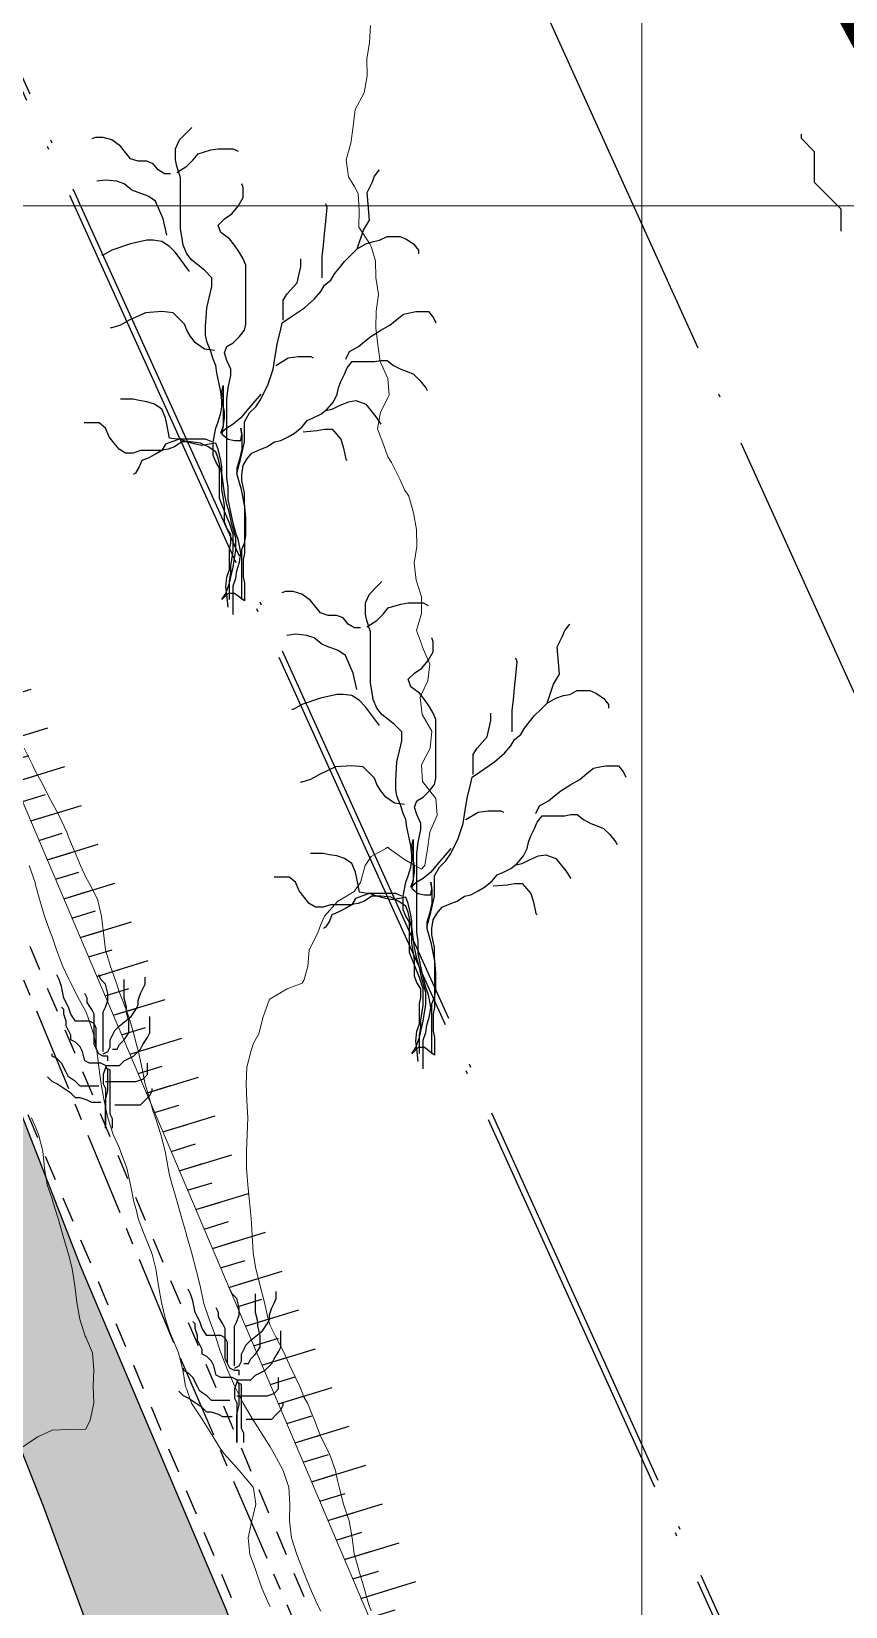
# Model space of a CAD drawing. Header units: centimetres. Extents: x 0 to 642158, y -847 to 649707.
# Drawn here: x 617048.64 to 617072.88, y 620845.7 to 620892.57 of the extents above; entities that cross this region are included whole.
import ezdxf

# ---------------------------------------------------------------- set-up
doc = ezdxf.new("R2010")
doc.units = ezdxf.units.CM
doc.header["$MEASUREMENT"] = 0
for name, pattern in [('ACAD_ISO04W100', [30, 24, -3, 0, -3]), ('CENTERX2', [4, 2.5, -0.5, 0.5, -0.5]), ('JIS_02_0.7', [1.35, 0.75, -0.6])]:
    doc.linetypes.add(name, pattern=pattern)
for name, color, linetype, lineweight in [('MEV_environnement_V', 7, 'Continuous', 20), ('MEV_grille', 254, 'Continuous', 9), ('MEV_schema paysager_V', 7, 'Continuous', 20), ('MEV_vegetal_V', 7, 'Continuous', 25), ('WAL_parcellaire agricole', 7, 'JIS_02_0.7', 25), ('WAL_topographie 0.5', 253, 'Continuous', 20)]:
    doc.layers.add(name, color=color, linetype=linetype, lineweight=lineweight)
doc.layers.add('MEV_schema paysager_Ha', color=7, linetype='Continuous', lineweight=25, transparency=0.13)
doc.layers.add('SPW_parcellaire cadastral', color=7, linetype='CENTERX2', lineweight=25, true_color=0xff0542)
picture_1 = doc.add_image_def('image2.png', size_in_pixel=(6614, 11023))

# ---------------------------------------------------------------- blocks, each defined once
blk = doc.blocks.new('legende vegetal')
at = {"linetype": 'ACAD_ISO04W100', "ltscale": 0.5}
for points in [[(617093.335, 620827.948), (617039.497, 620946.687)], [(617079.673, 620821.754), (617025.459, 620941.322)]]:
    blk.add_lwpolyline(points, dxfattribs=at)
blk.add_lwpolyline([(617072.655, 620886.438), (617072.655, 620887.094), (617072.523, 620887.225), (617072.261, 620887.488), (617072.129, 620887.619), (617071.998, 620887.751), (617071.867, 620887.882), (617071.867, 620888.801), (617071.735, 620888.933), (617071.604, 620889.064), (617071.472, 620889.195), (617071.472, 620889.327)])
at = {"layer": 'MEV_vegetal_V'}
for points in [[(617054.435, 620875.474), (617054.435, 620876.033), (617054.472, 620876.257), (617054.472, 620876.481), (617054.509, 620876.667), (617054.547, 620876.928), (617054.547, 620877.412), (617054.435, 620877.748), (617054.323, 620878.009), (617054.211, 620878.307), (617054.137, 620878.493), (617054.137, 620879.388), (617054.024, 620879.574), (617053.95, 620879.761), (617053.95, 620880.171), (617054.024, 620880.581), (617054.099, 620880.767), (617054.174, 620881.028), (617054.211, 620881.214), (617054.211, 620881.401), (617054.174, 620881.662), (617054.137, 620881.848), (617054.062, 620882.221), (617054.024, 620882.444), (617053.95, 620882.631), (617053.876, 620882.854), (617053.763, 620883.153), (617053.726, 620883.339), (617053.726, 620883.6), (617053.763, 620884.159), (617053.838, 620884.495), (617053.913, 620884.793), (617053.913, 620885.054), (617053.689, 620885.277), (617053.503, 620885.426), (617053.316, 620885.576), (617053.167, 620885.762), (617053.055, 620886.023), (617053.018, 620886.284), (617052.981, 620886.508), (617052.981, 620888.036), (617052.869, 620888.371), (617052.831, 620888.557), (617052.831, 620888.893), (617052.943, 620889.154), (617053.167, 620889.377), (617053.316, 620889.527)], [(617052.682, 620888.147), (617052.496, 620888.147), (617052.309, 620888.259), (617052.16, 620888.446), (617051.974, 620888.52), (617051.713, 620888.52), (617051.489, 620888.595), (617051.191, 620888.967), (617050.929, 620889.154), (617050.668, 620889.228), (617050.445, 620889.228), (617050.333, 620889.191)], [(617052.869, 620888.185), (617053.167, 620888.371), (617053.353, 620888.557), (617053.503, 620888.744), (617053.876, 620888.856), (617054.099, 620888.893), (617054.547, 620888.893), (617054.696, 620888.818)], [(617052.57, 620886.321), (617052.458, 620886.806), (617052.235, 620887.327), (617052.011, 620887.476), (617051.713, 620887.588), (617051.526, 620887.663), (617051.303, 620887.849), (617051.079, 620887.924), (617050.743, 620887.961), (617050.482, 620887.924)], [(617058.238, 620885.911), (617058.424, 620886.47), (617058.611, 620886.768), (617058.537, 620887.588), (617058.686, 620887.886), (617058.76, 620888.073), (617058.909, 620888.259)], [(617054.547, 620875.027), (617054.547, 620875.884), (617054.621, 620876.108), (617054.658, 620876.331), (617054.733, 620876.592), (617054.77, 620876.853), (617054.733, 620877.077), (617054.696, 620877.263), (617054.621, 620877.449), (617054.547, 620877.748), (617054.509, 620877.934), (617054.435, 620878.269), (617054.397, 620878.456), (617054.397, 620878.829), (617054.36, 620879.09), (617054.36, 620881.438), (617054.397, 620881.773), (617054.435, 620881.96), (617054.472, 620882.146), (617054.472, 620882.333), (617054.36, 620882.594), (617054.286, 620882.817), (617054.36, 620883.004), (617054.547, 620883.115), (617054.733, 620883.302), (617054.882, 620883.488), (617054.919, 620883.675), (617054.919, 620885.426), (617054.845, 620885.613), (617054.733, 620885.799), (617054.584, 620886.023), (617054.435, 620886.209), (617054.174, 620886.396), (617054.099, 620886.619), (617054.286, 620886.806), (617054.509, 620886.955), (617054.696, 620887.178), (617054.845, 620887.439), (617054.845, 620887.737), (617054.808, 620887.849)], [(617057.194, 620885.054), (617057.194, 620885.687), (617057.232, 620886.023), (617057.269, 620886.358), (617057.306, 620886.731), (617057.343, 620887.141), (617057.306, 620887.253)], [(617053.242, 620885.24), (617052.831, 620885.799), (617052.645, 620885.986), (617052.421, 620886.135), (617052.16, 620886.172), (617051.974, 620886.172), (617051.489, 620886.06), (617050.929, 620885.874), (617050.668, 620885.725), (617050.631, 620885.725)], [(617054.658, 620879.239), (617054.77, 620879.686), (617054.882, 620880.171), (617054.882, 620880.767), (617055.032, 620881.028), (617055.218, 620881.214), (617055.367, 620881.438), (617055.591, 620881.885), (617055.74, 620882.333), (617055.777, 620882.594), (617055.852, 620883.078), (617055.964, 620883.525), (617056.001, 620883.712), (617056.224, 620883.861), (617056.672, 620884.159), (617056.971, 620884.42), (617057.157, 620884.644), (617057.269, 620884.83), (617057.455, 620884.979), (617057.567, 620885.166), (617057.716, 620885.352), (617057.865, 620885.538), (617058.052, 620885.725), (617058.238, 620885.911), (617058.499, 620886.06), (617058.723, 620886.135), (617058.909, 620886.172), (617059.133, 620886.284), (617059.506, 620886.284), (617059.693, 620886.209), (617059.916, 620886.06), (617060.065, 620885.874), (617060.065, 620885.762)], [(617056.038, 620883.786), (617056.038, 620884.383), (617056.15, 620884.569), (617056.448, 620884.905), (617056.56, 620885.389), (617056.56, 620885.613)], [(617053.987, 620882.892), (617053.689, 620882.929), (617053.428, 620883.115), (617053.279, 620883.302), (617053.167, 620883.488), (617053.092, 620883.675), (617052.757, 620884.01), (617052.421, 620884.047), (617051.937, 620884.01), (617051.452, 620883.786), (617051.191, 620883.637), (617050.929, 620883.563), (617050.892, 620883.563)], [(617057.903, 620882.631), (617058.014, 620882.854), (617058.276, 620883.004), (617058.462, 620883.153), (617058.648, 620883.302), (617058.947, 620883.488), (617059.208, 620883.637), (617059.432, 620883.824), (617059.618, 620883.973), (617059.804, 620884.01), (617059.991, 620884.047), (617060.364, 620884.047), (617060.513, 620883.861), (617060.587, 620883.712)], [(617055.814, 620882.444), (617056.187, 620882.668), (617056.486, 620882.705), (617056.858, 620882.705), (617056.933, 620882.668)], [(617054.808, 620875.474), (617054.808, 620876.965), (617054.882, 620877.152), (617054.919, 620877.375), (617054.919, 620877.897), (617054.882, 620878.344), (617054.882, 620878.642), (617054.808, 620879.015), (617054.808, 620879.201), (617054.845, 620879.462), (617054.957, 620879.649), (617055.106, 620879.835), (617055.367, 620879.947), (617055.553, 620880.021), (617055.777, 620880.171), (617055.964, 620880.208), (617056.187, 620880.32), (617056.374, 620880.431), (617056.598, 620880.618), (617056.747, 620880.804), (617056.933, 620880.879), (617057.157, 620880.991), (617057.343, 620881.14), (617057.53, 620881.363), (617057.642, 620881.587), (617057.679, 620881.773), (617057.753, 620881.96), (617057.865, 620882.183), (617057.94, 620882.37), (617058.089, 620882.556), (617058.76, 620882.556), (617058.947, 620882.594), (617059.133, 620882.594), (617059.319, 620882.444), (617059.543, 620882.333), (617059.73, 620882.258), (617059.916, 620882.183), (617060.103, 620881.997), (617060.289, 620881.773), (617060.327, 620881.699)], [(617055.367, 620881.587), (617054.957, 620881.102), (617054.77, 620880.879), (617054.547, 620880.692), (617054.36, 620880.581), (617054.174, 620880.431), (617054.248, 620880.618), (617054.286, 620880.879), (617054.286, 620881.065), (617054.248, 620881.252), (617054.248, 620881.475), (617054.211, 620881.662), (617054.248, 620881.848), (617054.248, 620880.655), (617054.211, 620880.394), (617054.397, 620880.245), (617054.584, 620880.208), (617054.77, 620880.208), (617054.808, 620880.394), (617054.77, 620880.581), (617054.808, 620880.357), (617054.808, 620879.947), (617054.733, 620879.649), (617054.658, 620879.388), (617054.658, 620879.201), (617054.77, 620878.791), (617054.882, 620878.232), (617054.882, 620876.853), (617054.845, 620876.667), (617054.845, 620876.145), (617054.882, 620875.959), (617054.882, 620875.437), (617054.584, 620875.66), (617054.397, 620875.66), (617054.211, 620875.474), (617054.323, 620875.66), (617054.435, 620875.959), (617054.472, 620876.145), (617054.547, 620876.443), (617054.584, 620876.704), (617054.621, 620876.928), (617054.621, 620877.3), (617054.509, 620877.71), (617054.435, 620878.046), (617054.36, 620878.307), (617054.286, 620878.642), (617054.211, 620879.239), (617054.211, 620879.425), (617054.174, 620879.611), (617054.099, 620879.947), (617054.024, 620880.133), (617053.838, 620880.096), (617053.614, 620880.059), (617053.428, 620880.096), (617053.167, 620880.171), (617052.943, 620880.245), (617052.719, 620880.171), (617052.533, 620880.096), (617052.421, 620879.91), (617052.235, 620879.798), (617052.011, 620879.686), (617051.824, 620879.611), (617051.75, 620879.425), (617051.638, 620879.239), (617051.563, 620879.201)], [(617053.913, 620880.171), (617053.726, 620880.245), (617052.869, 620880.245), (617052.645, 620880.282), (617052.57, 620880.692), (617052.533, 620880.879), (617052.421, 620881.14), (617052.197, 620881.289), (617051.974, 620881.363), (617051.75, 620881.401), (617051.563, 620881.438), (617051.191, 620881.438)], [(617057.306, 620881.102), (617057.492, 620881.14), (617057.716, 620881.252), (617057.977, 620881.363), (617058.201, 620881.401), (617058.499, 620881.289), (617058.798, 620880.916), (617058.947, 620880.692)], [(617054.397, 620875.25), (617054.36, 620875.623), (617054.323, 620875.847), (617054.36, 620876.145), (617054.435, 620876.369), (617054.435, 620876.965), (617054.472, 620877.152), (617054.472, 620877.412), (617054.36, 620877.599), (617054.286, 620877.785), (617054.286, 620878.269), (617054.248, 620878.53), (617054.211, 620878.754), (617054.211, 620879.201), (617054.137, 620879.5), (617054.099, 620879.686), (617054.024, 620879.872), (617053.801, 620880.021), (617053.577, 620880.133), (617053.279, 620880.171), (617053.018, 620880.171), (617052.794, 620880.021), (617052.608, 620879.947), (617052.347, 620879.91), (617051.787, 620879.91), (617051.563, 620879.835), (617051.34, 620879.835), (617051.153, 620879.947), (617051.004, 620880.133), (617050.855, 620880.32), (617050.743, 620880.581), (617050.557, 620880.73), (617050.109, 620880.73)], [(617056.635, 620880.469), (617057.045, 620880.506), (617057.269, 620880.543), (617057.492, 620880.543), (617057.753, 620880.245), (617057.828, 620879.984), (617057.903, 620879.649), (617057.94, 620879.611)], [(617058.342, 620874.63), (617058.156, 620874.63), (617057.97, 620874.742), (617057.82, 620874.929), (617057.634, 620875.003), (617057.373, 620875.003), (617057.149, 620875.078), (617056.851, 620875.451), (617056.59, 620875.637), (617056.329, 620875.712), (617056.105, 620875.712), (617055.993, 620875.674)], [(617060.095, 620861.957), (617060.095, 620862.516), (617060.132, 620862.74), (617060.132, 620862.964), (617060.17, 620863.15), (617060.207, 620863.411), (617060.207, 620863.895), (617060.095, 620864.231), (617059.983, 620864.492), (617059.871, 620864.79), (617059.797, 620864.976), (617059.797, 620865.871), (617059.685, 620866.057), (617059.61, 620866.244), (617059.61, 620866.654), (617059.685, 620867.064), (617059.76, 620867.25), (617059.834, 620867.511), (617059.871, 620867.697), (617059.871, 620867.884), (617059.834, 620868.145), (617059.797, 620868.331), (617059.722, 620868.704), (617059.685, 620868.928), (617059.61, 620869.114), (617059.536, 620869.338), (617059.424, 620869.636), (617059.386, 620869.822), (617059.386, 620870.083), (617059.424, 620870.642), (617059.499, 620870.978), (617059.573, 620871.276), (617059.573, 620871.537), (617059.349, 620871.761), (617059.163, 620871.91), (617058.976, 620872.059), (617058.827, 620872.245), (617058.715, 620872.506), (617058.678, 620872.767), (617058.641, 620872.991), (617058.641, 620874.519), (617058.529, 620874.854), (617058.491, 620875.041), (617058.491, 620875.376), (617058.604, 620875.637), (617058.827, 620875.861), (617058.976, 620876.01)], [(617058.529, 620874.668), (617058.827, 620874.854), (617059.014, 620875.041), (617059.163, 620875.227), (617059.536, 620875.339), (617059.76, 620875.376), (617060.207, 620875.376), (617060.356, 620875.301)], [(617063.899, 620872.394), (617064.085, 620872.953), (617064.271, 620873.252), (617064.197, 620874.071), (617064.346, 620874.37), (617064.421, 620874.556), (617064.57, 620874.742)], [(617058.231, 620872.804), (617058.119, 620873.289), (617057.895, 620873.81), (617057.671, 620873.96), (617057.373, 620874.071), (617057.186, 620874.146), (617056.963, 620874.332), (617056.739, 620874.407), (617056.404, 620874.444), (617056.142, 620874.407)], [(617060.207, 620861.51), (617060.207, 620862.367), (617060.281, 620862.591), (617060.319, 620862.815), (617060.394, 620863.076), (617060.431, 620863.336), (617060.394, 620863.56), (617060.356, 620863.746), (617060.281, 620863.933), (617060.207, 620864.231), (617060.17, 620864.417), (617060.095, 620864.753), (617060.058, 620864.939), (617060.058, 620865.312), (617060.02, 620865.573), (617060.02, 620867.921), (617060.058, 620868.257), (617060.095, 620868.443), (617060.132, 620868.629), (617060.132, 620868.816), (617060.02, 620869.077), (617059.946, 620869.3), (617060.02, 620869.487), (617060.207, 620869.599), (617060.394, 620869.785), (617060.542, 620869.971), (617060.58, 620870.158), (617060.58, 620871.91), (617060.505, 620872.096), (617060.394, 620872.282), (617060.244, 620872.506), (617060.095, 620872.692), (617059.834, 620872.879), (617059.76, 620873.102), (617059.946, 620873.289), (617060.17, 620873.438), (617060.356, 620873.661), (617060.505, 620873.922), (617060.505, 620874.22), (617060.468, 620874.332)], [(617062.854, 620871.537), (617062.854, 620872.171), (617062.892, 620872.506), (617062.929, 620872.842), (617062.966, 620873.214), (617063.004, 620873.624), (617062.966, 620873.736)], [(617058.902, 620871.723), (617058.491, 620872.282), (617058.305, 620872.469), (617058.081, 620872.618), (617057.82, 620872.655), (617057.634, 620872.655), (617057.149, 620872.543), (617056.59, 620872.357), (617056.329, 620872.208), (617056.291, 620872.208)], [(617060.319, 620865.722), (617060.431, 620866.169), (617060.542, 620866.654), (617060.542, 620867.25), (617060.692, 620867.511), (617060.878, 620867.697), (617061.027, 620867.921), (617061.251, 620868.368), (617061.4, 620868.816), (617061.437, 620869.077), (617061.512, 620869.561), (617061.624, 620870.009), (617061.661, 620870.195), (617061.885, 620870.344), (617062.332, 620870.642), (617062.631, 620870.903), (617062.817, 620871.127), (617062.929, 620871.313), (617063.115, 620871.462), (617063.227, 620871.649), (617063.376, 620871.835), (617063.526, 620872.021), (617063.712, 620872.208), (617063.899, 620872.394), (617064.16, 620872.543), (617064.383, 620872.618), (617064.57, 620872.655), (617064.794, 620872.767), (617065.166, 620872.767), (617065.353, 620872.692), (617065.576, 620872.543), (617065.726, 620872.357), (617065.726, 620872.245)], [(617061.699, 620870.269), (617061.699, 620870.866), (617061.81, 620871.052), (617062.109, 620871.388), (617062.22, 620871.872), (617062.22, 620872.096)], [(617059.647, 620869.375), (617059.349, 620869.412), (617059.088, 620869.599), (617058.939, 620869.785), (617058.827, 620869.971), (617058.752, 620870.158), (617058.417, 620870.493), (617058.081, 620870.53), (617057.597, 620870.493), (617057.112, 620870.269), (617056.851, 620870.12), (617056.59, 620870.046), (617056.552, 620870.046)], [(617063.563, 620869.114), (617063.675, 620869.338), (617063.936, 620869.487), (617064.122, 620869.636), (617064.309, 620869.785), (617064.607, 620869.971), (617064.868, 620870.12), (617065.092, 620870.307), (617065.278, 620870.456), (617065.465, 620870.493), (617065.651, 620870.53), (617066.024, 620870.53), (617066.173, 620870.344), (617066.247, 620870.195)], [(617061.475, 620868.928), (617061.847, 620869.151), (617062.146, 620869.188), (617062.519, 620869.188), (617062.594, 620869.151)], [(617060.468, 620861.957), (617060.468, 620863.448), (617060.542, 620863.635), (617060.58, 620863.858), (617060.58, 620864.38), (617060.542, 620864.827), (617060.542, 620865.125), (617060.468, 620865.498), (617060.468, 620865.685), (617060.505, 620865.945), (617060.617, 620866.132), (617060.766, 620866.318), (617061.027, 620866.43), (617061.214, 620866.505), (617061.437, 620866.654), (617061.624, 620866.691), (617061.847, 620866.803), (617062.034, 620866.915), (617062.258, 620867.101), (617062.407, 620867.287), (617062.594, 620867.362), (617062.817, 620867.474), (617063.004, 620867.623), (617063.19, 620867.847), (617063.302, 620868.07), (617063.339, 620868.257), (617063.414, 620868.443), (617063.526, 620868.667), (617063.6, 620868.853), (617063.749, 620869.039), (617064.421, 620869.039), (617064.607, 620869.077), (617064.794, 620869.077), (617064.98, 620868.928), (617065.204, 620868.816), (617065.39, 620868.741), (617065.576, 620868.667), (617065.763, 620868.48), (617065.949, 620868.257), (617065.987, 620868.182)], [(617061.027, 620868.07), (617060.617, 620867.586), (617060.431, 620867.362), (617060.207, 620867.176), (617060.02, 620867.064), (617059.834, 620866.915), (617059.909, 620867.101), (617059.946, 620867.362), (617059.946, 620867.548), (617059.909, 620867.735), (617059.909, 620867.958), (617059.871, 620868.145), (617059.909, 620868.331), (617059.909, 620867.138), (617059.871, 620866.877), (617060.058, 620866.728), (617060.244, 620866.691), (617060.431, 620866.691), (617060.468, 620866.877), (617060.431, 620867.064), (617060.468, 620866.84), (617060.468, 620866.43), (617060.394, 620866.132), (617060.319, 620865.871), (617060.319, 620865.685), (617060.431, 620865.274), (617060.542, 620864.715), (617060.542, 620863.336), (617060.505, 620863.15), (617060.505, 620862.628), (617060.542, 620862.442), (617060.542, 620861.92), (617060.244, 620862.144), (617060.058, 620862.144), (617059.871, 620861.957), (617059.983, 620862.144), (617060.095, 620862.442), (617060.132, 620862.628), (617060.207, 620862.926), (617060.244, 620863.187), (617060.281, 620863.411), (617060.281, 620863.783), (617060.17, 620864.193), (617060.095, 620864.529), (617060.02, 620864.79), (617059.946, 620865.125), (617059.871, 620865.722), (617059.871, 620865.908), (617059.834, 620866.095), (617059.76, 620866.43), (617059.685, 620866.616), (617059.499, 620866.579), (617059.275, 620866.542), (617059.088, 620866.579), (617058.827, 620866.654), (617058.604, 620866.728), (617058.38, 620866.654), (617058.193, 620866.579), (617058.081, 620866.393), (617057.895, 620866.281), (617057.671, 620866.169), (617057.485, 620866.095), (617057.41, 620865.908), (617057.299, 620865.722), (617057.224, 620865.685)], [(617059.573, 620866.654), (617059.386, 620866.728), (617058.529, 620866.728), (617058.305, 620866.766), (617058.231, 620867.176), (617058.193, 620867.362), (617058.081, 620867.623), (617057.857, 620867.772), (617057.634, 620867.847), (617057.41, 620867.884), (617057.224, 620867.921), (617056.851, 620867.921)], [(617062.966, 620867.586), (617063.152, 620867.623), (617063.376, 620867.735), (617063.637, 620867.847), (617063.861, 620867.884), (617064.16, 620867.772), (617064.458, 620867.399), (617064.607, 620867.176)], [(617060.058, 620861.734), (617060.02, 620862.106), (617059.983, 620862.33), (617060.02, 620862.628), (617060.095, 620862.852), (617060.095, 620863.448), (617060.132, 620863.635), (617060.132, 620863.895), (617060.02, 620864.082), (617059.946, 620864.268), (617059.946, 620864.753), (617059.909, 620865.014), (617059.871, 620865.237), (617059.871, 620865.685), (617059.797, 620865.983), (617059.76, 620866.169), (617059.685, 620866.355), (617059.461, 620866.505), (617059.237, 620866.616), (617058.939, 620866.654), (617058.678, 620866.654), (617058.454, 620866.505), (617058.268, 620866.43), (617058.007, 620866.393), (617057.447, 620866.393), (617057.224, 620866.318), (617057, 620866.318), (617056.814, 620866.43), (617056.665, 620866.616), (617056.515, 620866.803), (617056.404, 620867.064), (617056.217, 620867.213), (617055.77, 620867.213)], [(617062.295, 620866.952), (617062.705, 620866.989), (617062.929, 620867.026), (617063.152, 620867.026), (617063.414, 620866.728), (617063.489, 620866.467), (617063.563, 620866.132), (617063.6, 620866.095)], [(617050.469, 620862.098), (617050.469, 620862.72), (617050.4, 620862.858), (617050.262, 620862.927), (617049.847, 620862.927), (617049.709, 620863.134), (617049.64, 620863.342), (617049.502, 620863.618), (617049.433, 620863.963), (617049.364, 620864.17), (617049.294, 620864.309)], [(617050.677, 620862.029), (617050.677, 620863.203), (617050.746, 620863.342), (617050.815, 620863.549), (617050.815, 620863.756), (617050.746, 620864.032), (617050.608, 620864.17), (617050.539, 620864.309)], [(617050.677, 620861.96), (617050.815, 620862.029), (617050.884, 620862.167), (617050.884, 620862.374), (617050.953, 620862.513), (617051.022, 620862.651), (617051.161, 620862.789), (617051.506, 620863.065), (617051.644, 620863.272), (617051.713, 620863.411), (617051.713, 620863.549), (617051.783, 620863.756), (617051.851, 620863.894), (617051.921, 620864.032), (617051.921, 620864.24)], [(617050.953, 620862.098), (617051.091, 620862.098), (617051.161, 620862.236), (617051.299, 620862.374), (617051.437, 620862.582), (617051.437, 620862.927), (617051.368, 620863.203), (617051.368, 620863.342), (617051.299, 620863.618), (617051.299, 620864.17)], [(617050.815, 620861.752), (617050.815, 620861.891), (617050.677, 620861.891), (617050.539, 620861.96), (617050.4, 620862.236), (617050.4, 620863.134), (617050.331, 620863.272), (617050.193, 620863.48), (617050.193, 620863.618), (617050.124, 620863.756)], [(617050.953, 620859.749), (617050.953, 620860.025), (617050.884, 620860.164), (617050.884, 620861.476), (617050.746, 620861.545), (617050.677, 620861.338), (617050.677, 620861.062), (617050.746, 620860.924), (617050.746, 620859.749), (617050.746, 620860.578), (617050.815, 620860.854), (617050.815, 620861.476), (617050.746, 620861.614), (617050.608, 620861.683), (617050.262, 620861.683), (617050.124, 620861.752), (617050.055, 620862.029), (617049.986, 620862.167), (617049.847, 620862.305), (617049.709, 620862.374), (617049.709, 620862.513), (617049.571, 620862.789), (617049.571, 620862.927), (617049.502, 620863.134), (617049.502, 620863.272), (617049.433, 620863.342)], [(617050.746, 620861.614), (617051.161, 620861.614), (617051.299, 620861.752), (617051.437, 620861.822), (617051.575, 620861.891), (617051.783, 620862.098), (617051.851, 620862.236), (617051.99, 620862.444), (617052.059, 620862.582), (617052.059, 620863.065)], [(617050.539, 620860.993), (617049.986, 620860.993), (617049.847, 620861.131), (617049.64, 620861.269), (617049.571, 620861.407), (617049.433, 620861.683), (617049.294, 620861.822), (617049.156, 620861.891), (617049.156, 620861.96)], [(617050.746, 620861.131), (617051.644, 620861.131), (617051.851, 620861.2), (617051.99, 620861.338), (617051.99, 620861.683)], [(617050.608, 620860.509), (617050.331, 620860.509), (617050.193, 620860.578), (617049.986, 620860.647), (617049.847, 620860.647), (617049.709, 620860.785), (617049.502, 620860.924), (617049.294, 620861.062), (617049.156, 620861.131), (617049.018, 620861.269)], [(617051.022, 620860.44), (617051.783, 620860.44), (617051.921, 620860.578), (617052.059, 620860.716), (617052.128, 620860.854), (617052.128, 620860.924)], [(617054.38, 620852.744), (617054.38, 620853.366), (617054.311, 620853.504), (617054.173, 620853.573), (617053.758, 620853.573), (617053.62, 620853.78), (617053.551, 620853.987), (617053.412, 620854.264), (617053.344, 620854.609), (617053.274, 620854.816), (617053.205, 620854.955)], [(617054.587, 620852.675), (617054.587, 620853.849), (617054.656, 620853.987), (617054.726, 620854.195), (617054.726, 620854.402), (617054.656, 620854.678), (617054.518, 620854.816), (617054.449, 620854.955)], [(617054.587, 620852.606), (617054.726, 620852.675), (617054.795, 620852.813), (617054.795, 620853.02), (617054.864, 620853.158), (617054.933, 620853.297), (617055.071, 620853.435), (617055.417, 620853.711), (617055.555, 620853.918), (617055.624, 620854.056), (617055.624, 620854.195), (617055.693, 620854.402), (617055.762, 620854.54), (617055.831, 620854.678), (617055.831, 620854.885)], [(617054.864, 620852.744), (617055.002, 620852.744), (617055.071, 620852.882), (617055.209, 620853.02), (617055.348, 620853.228), (617055.348, 620853.573), (617055.278, 620853.849), (617055.278, 620853.987), (617055.209, 620854.264), (617055.209, 620854.816)], [(617054.726, 620852.398), (617054.726, 620852.537), (617054.587, 620852.537), (617054.449, 620852.606), (617054.311, 620852.882), (617054.311, 620853.78), (617054.242, 620853.918), (617054.104, 620854.126), (617054.104, 620854.264), (617054.034, 620854.402)], [(617054.864, 620850.395), (617054.864, 620850.671), (617054.795, 620850.809), (617054.795, 620852.122), (617054.656, 620852.191), (617054.587, 620851.984), (617054.587, 620851.708), (617054.656, 620851.569), (617054.656, 620850.395), (617054.656, 620851.224), (617054.726, 620851.5), (617054.726, 620852.122), (617054.656, 620852.26), (617054.518, 620852.329), (617054.173, 620852.329), (617054.034, 620852.398), (617053.966, 620852.675), (617053.896, 620852.813), (617053.758, 620852.951), (617053.62, 620853.02), (617053.62, 620853.158), (617053.482, 620853.435), (617053.482, 620853.573), (617053.412, 620853.78), (617053.412, 620853.918), (617053.344, 620853.987)], [(617054.656, 620852.26), (617055.071, 620852.26), (617055.209, 620852.398), (617055.348, 620852.468), (617055.486, 620852.537), (617055.693, 620852.744), (617055.762, 620852.882), (617055.9, 620853.089), (617055.97, 620853.228), (617055.97, 620853.711)], [(617054.449, 620851.638), (617053.896, 620851.638), (617053.758, 620851.777), (617053.551, 620851.915), (617053.482, 620852.053), (617053.344, 620852.329), (617053.205, 620852.468), (617053.067, 620852.537), (617053.067, 620852.606)], [(617054.656, 620851.777), (617055.555, 620851.777), (617055.762, 620851.846), (617055.9, 620851.984), (617055.9, 620852.329)], [(617054.518, 620851.155), (617054.242, 620851.155), (617054.104, 620851.224), (617053.896, 620851.293), (617053.758, 620851.293), (617053.62, 620851.431), (617053.412, 620851.569), (617053.205, 620851.708), (617053.067, 620851.777), (617052.929, 620851.915)], [(617054.933, 620851.086), (617055.693, 620851.086), (617055.831, 620851.224), (617055.97, 620851.362), (617056.039, 620851.5), (617056.039, 620851.569)]]:
    blk.add_lwpolyline(points, dxfattribs=at)
blk = doc.blocks.new('*U114')
at = {"layer": 'MEV_grille', "transparency": 33554687}
blk.add_lwpolyline([(-1338.461, 0), (1338.461, 0)], dxfattribs=at)
blk = doc.blocks.new('*U115')
at = {"layer": 'MEV_grille', "color": 0, "linetype": 'ByBlock', "lineweight": -2, "transparency": 16777216}
blk.add_blockref('*U114', (0, -1500), dxfattribs=at)
blk = doc.blocks.new('*U112')
at = {"layer": 'MEV_grille', "transparency": 33554687}
blk.add_lwpolyline([(0, 1825.476), (0, -1825.476)], dxfattribs=at)
blk = doc.blocks.new('*U113')
at = {"layer": 'MEV_grille', "color": 0, "linetype": 'ByBlock', "lineweight": -2, "transparency": 16777216}
blk.add_blockref('*U112', (1700, 0), dxfattribs=at)

msp = doc.modelspace()

# ---------------------------------------------------------------- hatches: boundary and pattern name
at = {"layer": 'MEV_schema paysager_Ha', "transparency": 33554687}
h = msp.add_hatch(dxfattribs=at)
h.set_pattern_fill('AR-CONC', color=256, angle=180)
h.set_pattern_definition([(230, (-1675.227, 123.2765), (-7.172601826, 0.62752135), [0.75, -8.25]), (175, (-1675.227, 123.2765), (1.387513336, -7.52192134), [0.6, -6.6]), (280.4514445, (-1675.8244, 123.329), (-5.78508847, -6.89439991), [0.63740192, -7.01142112]), (226.1842, (-1675.227, 121.2765), (-10.67241331, 1.65519281), [1.125, -12.375]), (276.6356355, (-1676.116, 121.414), (-9.34661946, -9.74118601), [0.95610342, -10.5171376]), (171.184164, (-1675.227, 121.277), (-9.34661945, -9.741186), [0.9, -9.90000001]), (201, (-1676.227, 121.7765), (-5.96907052, 4.026188907), [0.75, -8.25]), (146, (-1676.227, 121.7765), (-2.43315332, -7.25150045), [0.6, -6.6]), (251.4514447, (-1676.724, 122.112), (-8.40222377, -3.22531153), [0.6374019, -7.01142112]), (217.5, (-1675.2267, 123.2765), (-0.121598553, -3.328938538), [0, -6.52, 0, -6.7, 0, -6.625]), (187.5, (-1675.2267, 123.2765), (-2.630695374, -3.944117119), [0, -3.82, 0, -6.37, 0, -2.525]), (147.5, (-1672.9967, 123.2765), (-5.338224362, 0.225548717), [0, -2.5, 0, -7.8, 0, -10.35]), (137.5, (-1671.9967, 123.2765), (-5.831861693, -1.001049823), [0, -3.25, 0, -5.18, 0, -7.35])])
edge = h.paths.add_edge_path()
edge.add_line((617121.976, 620796.785), (617116.058, 620796.437))
edge.add_line((617116.058, 620796.437), (617105.963, 620797.481))
edge.add_line((617105.963, 620797.481), (617097.26, 620799.569))
edge.add_line((617097.26, 620799.569), (617084.032, 620804.675))
edge.add_line((617084.032, 620804.675), (617074.517, 620808.156))
edge.add_line((617074.517, 620808.156), (617071.268, 620810.361))
edge.add_line((617071.268, 620810.361), (617068.035, 620815.249))
edge.add_line((617068.035, 620815.249), (617064.74, 620822.031))
edge.add_line((617064.74, 620822.031), (617058.58, 620835.061))
edge.add_line((617058.58, 620835.061), (617054.406, 620845.682))
edge.add_line((617054.406, 620845.682), (617050.113, 620855.788))
edge.add_line((617050.113, 620855.788), (617045.999, 620866.351))
edge.add_line((617045.999, 620866.351), (617039.9, 620880.234))
edge.add_line((617039.9, 620880.234), (617033.652, 620896.308))
edge.add_line((617033.652, 620896.308), (617025.229, 620915.529))
edge.add_line((617025.229, 620915.529), (617016.633, 620934.812))
edge.add_line((617016.633, 620934.812), (617010.519, 620947.98))
edge.add_line((617010.519, 620947.98), (617007.218, 620955.828))
edge.add_line((617007.218, 620955.828), (617006.52, 620959.235))
edge.add_line((617006.52, 620959.235), (617008.724, 620965.501))
edge.add_line((617008.724, 620965.501), (617011.045, 620971.651))
edge.add_line((617011.045, 620971.651), (617007.564, 620972.231))
edge.add_line((617007.564, 620972.231), (617005.823, 620968.054))
edge.add_line((617005.823, 620968.054), (617003.516, 620963.511))
edge.add_arc((617021.194, 620957.62), 18.633, 161.5689, 193.1272)
edge.add_line((617003.047, 620953.388), (617005.585, 620947.723))
edge.add_line((617005.585, 620947.723), (617013.167, 620930.996))
edge.add_line((617013.167, 620930.996), (617022.942, 620907.238))
edge.add_line((617022.942, 620907.238), (617027.498, 620897.228))
edge.add_line((617027.498, 620897.228), (617030.865, 620889.78))
edge.add_line((617030.865, 620889.78), (617036.107, 620876.701))
edge.add_line((617036.107, 620876.701), (617043.655, 620861.585))
edge.add_line((617043.655, 620861.585), (617046.557, 620854.81))
edge.add_line((617046.557, 620854.81), (617048.998, 620848.669))
edge.add_line((617048.998, 620848.669), (617052.461, 620839.281))
edge.add_line((617052.461, 620839.281), (617057.299, 620827.332))
edge.add_line((617057.299, 620827.332), (617062.853, 620815.779))
edge.add_line((617062.853, 620815.779), (617071.7, 620800.2))
edge.add_line((617071.7, 620800.2), (617077.519, 620790.622))
edge.add_line((617077.519, 620790.622), (617081.641, 620781.651))
edge.add_line((617081.641, 620781.651), (617084.066, 620779.105))
edge.add_line((617084.066, 620779.105), (617105.15, 620789.126))
edge.add_line((617105.15, 620789.126), (617121.976, 620796.785))
h = msp.add_hatch(dxfattribs=at)
h.set_pattern_fill('ANSI31', color=60, scale=10, angle=332)
h.paths.add_polyline_path([(617079.036, 620809.181), (617071.156, 620816.071), (617009.868, 620960.185), (617013.042, 620971.083), (617015.397, 620970.512), (617012.97, 620960.322), (617040.078, 620892.824), (617072.754, 620817.087)])
h = msp.add_hatch(dxfattribs=at)
h.set_pattern_fill('ANSI31', color=60, scale=5, angle=332)
h.paths.add_polyline_path([(617079.036, 620809.181), (617071.156, 620816.071), (617009.868, 620960.185), (617013.042, 620971.083), (617014.219, 620970.798), (617011.392, 620960.274), (617039.322, 620892.546), (617071.921, 620816.588)])

# ---------------------------------------------------------------- linework, layer by layer
for points in [[(617105.963, 620797.481), (617097.26, 620799.569), (617084.032, 620804.675), (617074.517, 620808.156), (617071.268, 620810.361), (617068.035, 620815.249), (617064.74, 620822.031), (617058.58, 620835.061), (617054.406, 620845.682), (617050.113, 620855.788), (617045.999, 620866.351), (617039.9, 620880.234), (617033.652, 620896.308), (617025.229, 620915.529), (617016.633, 620934.812), (617010.519, 620947.98)], [(617005.585, 620947.723), (617013.167, 620930.996), (617022.942, 620907.238), (617027.498, 620897.228), (617030.865, 620889.78), (617036.107, 620876.701), (617043.655, 620861.585), (617046.557, 620854.81), (617048.998, 620848.669), (617052.461, 620839.281), (617057.299, 620827.332), (617062.853, 620815.779), (617071.7, 620800.2), (617077.519, 620790.622)]]:
    msp.add_lwpolyline(points)
at = {"linetype": 'ACAD_ISO04W100', "ltscale": 0.5}
msp.add_lwpolyline([(617079.673, 620821.754), (617028.05, 620935.608)], dxfattribs=at)
at = {"layer": 'MEV_environnement_V', "color": 60}
msp.add_lwpolyline([(617079.036, 620809.181), (617071.156, 620816.071), (617009.868, 620960.185), (617013.042, 620971.083)], dxfattribs=at)
at = {"layer": 'MEV_schema paysager_V', "color": 60, "const_width": 0.5}
msp.add_lwpolyline([(617032.265, 620954.219), (617037.171, 620953.198), (617041.817, 620949.107), (617045.698, 620943.464), (617090.792, 620859.849), (617095.659, 620854.178), (617100.925, 620851.051), (617106.559, 620850.319), (617111.483, 620850.734), (617116.526, 620851.947), (617121.289, 620855.495), (617123.437, 620857.736)], dxfattribs=at)
at = {"layer": 'SPW_parcellaire cadastral'}
msp.add_lwpolyline([(617124.414, 621030.91), (617148.7, 620886.869), (617168.493, 620832.454), (617169.763, 620828.485), (617173.506, 620823.158), (617131.961, 620802.38), (617113.978, 620842.319), (617107.661, 620842.802), (617106.31, 620808.157), (617107.294, 620797.931), (617098.564, 620800.704), (617079.313, 620808.469), (617069.931, 620814.081), (617052.805, 620853.718), (617029.961, 620908.942), (617024.266, 620921.301), (617009.212, 620953.702)], dxfattribs=at)
at = {"layer": 'WAL_parcellaire agricole'}
msp.add_lwpolyline([(617131.717, 620999.87), (617162.591, 620858.273), (617164.631, 620844.768), (617163.959, 620829.156), (617160.31, 620820.717), (617128.951, 620806.192), (617113.205, 620840.655), (617109.747, 620840.015), (617109.267, 620794.93), (617076.409, 620807.461), (617068.245, 620813.628), (617006.973, 620958.817), (617020.76, 620999.151), (617043.515, 621008.447), (617081.419, 621020.186), (617093.459, 621018.754), (617099.071, 621006.412), (617111.114, 620858.846), (617111.64, 620859.146), (617107.637, 620997.97)], close=True, dxfattribs=at)
msp.add_lwpolyline([(617130.135, 620997.739), (617160.623, 620857.911), (617162.625, 620844.661), (617161.977, 620829.611), (617158.777, 620822.211), (617129.935, 620808.852), (617114.375, 620842.905), (617107.765, 620841.682), (617107.298, 620797.822), (617077.387, 620809.229), (617069.879, 620814.9), (617009.113, 620958.892), (617022.358, 620997.643), (617044.19, 621006.562), (617081.605, 621018.15), (617092.105, 621016.901), (617097.106, 621005.902), (617109.274, 620856.805), (617111.574, 620856.805), (617113.674, 620858.005), (617109.691, 620996.126), (617130.135, 620997.739)], dxfattribs=at)
at = {"layer": 'WAL_topographie 0.5'}
for points in [[(617058.73, 620892.75), (617058.7, 620892.25), (617058.625, 620891.75), (617058.637, 620891.25), (617058.55, 620890.75), (617058.279, 620890.25), (617058.25, 620890), (617058.219, 620889.75), (617058.15, 620889.25), (617058.013, 620888.75), (617058.083, 620888.25), (617058.25, 620887.972), (617058.368, 620887.75), (617058.393, 620887.25), (617058.389, 620886.75), (617058.719, 620886.25), (617058.75, 620886.179), (617058.881, 620885.75), (617058.889, 620885.25), (617058.972, 620884.75), (617058.9, 620884.25), (617058.889, 620883.75), (617058.95, 620883.25), (617059.019, 620882.75), (617059.25, 620882.25), (617059.25, 620882.25), (617059.294, 620881.75), (617059.25, 620881.673), (617059.03, 620881.25), (617058.938, 620880.75), (617059.13, 620880.25), (617059.25, 620879.917), (617059.357, 620879.75), (617059.603, 620879.25), (617059.75, 620878.938), (617059.875, 620878.75), (617060.015, 620878.25), (617060.104, 620877.75), (617060.115, 620877.25), (617060.03, 620876.75), (617060.095, 620876.25), (617060.25, 620875.75), (617060.25, 620875.75), (617060.25, 620875.25), (617060.25, 620875.25), (617060.107, 620874.75), (617060.25, 620874.35), (617060.281, 620874.25), (617060.5, 620873.75), (617060.44, 620873.25), (617060.25, 620872.85), (617060.213, 620872.75), (617060.25, 620872.417), (617060.278, 620872.25), (617060.559, 620871.75), (617060.511, 620871.25), (617060.25, 620870.75), (617060.279, 620870.25), (617060.683, 620869.75), (617060.719, 620869.25), (617060.5, 620868.75), (617060.43, 620868.25), (617060.35, 620867.75), (617060.25, 620867.645), (617060.05, 620867.75), (617059.75, 620867.938), (617059.296, 620868.25), (617059.25, 620868.3), (617059.167, 620868.25), (617058.75, 620868.023), (617058.573, 620867.75), (617058.434, 620867.25), (617058.25, 620866.981), (617057.875, 620866.75), (617057.75, 620866.687), (617057.361, 620866.25), (617057.25, 620866), (617057.167, 620865.75), (617056.91, 620865.25), (617056.864, 620864.75), (617056.75, 620864.333), (617056.7, 620864.25), (617056.25, 620864.083), (617055.75, 620863.79), (617055.72, 620863.75), (617055.533, 620863.25), (617055.404, 620862.75), (617055.25, 620862.464), (617055.177, 620862.25), (617055.054, 620861.75), (617055.028, 620861.25), (617055.047, 620860.75), (617055.076, 620860.25), (617055.061, 620859.75), (617055.036, 620859.25), (617055.045, 620858.75), (617055.079, 620858.25), (617055.132, 620857.75), (617055.181, 620857.25), (617055.207, 620856.75), (617055.238, 620856.25), (617055.25, 620856.156), (617055.319, 620855.75), (617055.452, 620855.25), (617055.578, 620854.75), (617055.685, 620854.25), (617055.75, 620854.07), (617055.905, 620853.75), (617056.167, 620853.25), (617056.25, 620853.048), (617056.394, 620852.75), (617056.625, 620852.25), (617056.75, 620851.944), (617056.859, 620851.75), (617057.062, 620851.25), (617057.25, 620850.75), (617057.25, 620850.75), (617057.516, 620850.25), (617057.691, 620849.75), (617057.75, 620849.45), (617057.799, 620849.25), (617057.93, 620848.75), (617058.101, 620848.25), (617058.189, 620847.75), (617058.25, 620847.273), (617058.253, 620847.25), (617058.392, 620846.75), (617058.547, 620846.25), (617058.689, 620845.75), (617058.75, 620845.577)], [(617048.415, 620871.25), (617048.668, 620870.75), (617048.75, 620870.569), (617048.927, 620870.25), (617049.183, 620869.75), (617049.25, 620869.622), (617049.453, 620869.25), (617049.684, 620868.75), (617049.75, 620868.578), (617049.89, 620868.25), (617050.096, 620867.75), (617050.25, 620867.404), (617050.345, 620867.25), (617050.606, 620866.75), (617050.725, 620866.25), (617050.75, 620865.985), (617050.776, 620865.75), (617050.84, 620865.25), (617050.99, 620864.75), (617051.163, 620864.25), (617051.25, 620863.992), (617051.346, 620863.75), (617051.531, 620863.25), (617051.68, 620862.75), (617051.75, 620862.453), (617051.815, 620862.25), (617051.918, 620861.75), (617052.023, 620861.25), (617052.166, 620860.75), (617052.25, 620860.467), (617052.327, 620860.25), (617052.49, 620859.75), (617052.622, 620859.25), (617052.707, 620858.75), (617052.75, 620858.544), (617052.822, 620858.25), (617052.979, 620857.75), (617053.119, 620857.25), (617053.25, 620856.773), (617053.257, 620856.75), (617053.404, 620856.25), (617053.535, 620855.75), (617053.656, 620855.25), (617053.75, 620854.805), (617053.764, 620854.75), (617053.932, 620854.25), (617054.12, 620853.75), (617054.25, 620853.329), (617054.279, 620853.25), (617054.472, 620852.75), (617054.695, 620852.25), (617054.75, 620852.133), (617054.941, 620851.75), (617055.241, 620851.25), (617055.25, 620851.237), (617055.559, 620850.75), (617055.75, 620850.456), (617055.868, 620850.25), (617056.135, 620849.75), (617056.25, 620849.397), (617056.297, 620849.25), (617056.333, 620848.75), (617056.318, 620848.25), (617056.378, 620847.75), (617056.539, 620847.25), (617056.737, 620846.75), (617056.75, 620846.717), (617056.936, 620846.25), (617057.158, 620845.75), (617057.25, 620845.564)], [(617048.569, 620867.75), (617048.741, 620867.25), (617048.75, 620867.212), (617048.875, 620866.75), (617049.026, 620866.25), (617049.206, 620865.75), (617049.25, 620865.63), (617049.385, 620865.25), (617049.57, 620864.75), (617049.75, 620864.375), (617049.808, 620864.25), (617050.066, 620863.75), (617050.25, 620863.41), (617050.314, 620863.25), (617050.479, 620862.75), (617050.586, 620862.25), (617050.642, 620861.75), (617050.71, 620861.25), (617050.75, 620861.027), (617050.798, 620860.75), (617050.909, 620860.25), (617051.07, 620859.75), (617051.25, 620859.358), (617051.292, 620859.25), (617051.475, 620858.75), (617051.586, 620858.25), (617051.687, 620857.75), (617051.75, 620857.514), (617051.816, 620857.25), (617052.005, 620856.75), (617052.213, 620856.25), (617052.25, 620856.113), (617052.338, 620855.75), (617052.42, 620855.25), (617052.509, 620854.75), (617052.625, 620854.25), (617052.75, 620853.901), (617052.807, 620853.75), (617053.01, 620853.25), (617053.141, 620852.75), (617053.228, 620852.25), (617053.25, 620852.196), (617053.407, 620851.75), (617053.736, 620851.25), (617053.75, 620851.23), (617054.05, 620850.75), (617054.25, 620850.425), (617054.374, 620850.25), (617054.75, 620849.832), (617054.82, 620849.75), (617055.243, 620849.25), (617055.25, 620849.222), (617055.319, 620848.75), (617055.25, 620848.452), (617055.196, 620848.25), (617055.089, 620847.75), (617055.138, 620847.25), (617055.25, 620846.972), (617055.327, 620846.75), (617055.494, 620846.25), (617055.716, 620845.75), (617055.75, 620845.692)], [(617048.634, 620860.25), (617048.75, 620860), (617048.848, 620859.75), (617048.973, 620859.25), (617049.026, 620858.75), (617049.106, 620858.25), (617049.25, 620857.838), (617049.276, 620857.75), (617049.431, 620857.25), (617049.565, 620856.75), (617049.721, 620856.25), (617049.75, 620856.154), (617049.851, 620855.75), (617049.924, 620855.25), (617049.991, 620854.75), (617050.08, 620854.25), (617050.235, 620853.75), (617050.25, 620853.715), (617050.455, 620853.25), (617050.496, 620852.75), (617050.471, 620852.25), (617050.496, 620851.75), (617050.386, 620851.25), (617050.25, 620850.985), (617049.75, 620850.97), (617049.25, 620850.954), (617048.827, 620850.75), (617048.75, 620850.702), (617048.25, 620850.361)]]:
    msp.add_lwpolyline(points, dxfattribs=at)

# ---------------------------------------------------------------- block references
at = {"layer": 'MEV_grille', "transparency": 33554687}
for name, p in [('*U113', (615366.814, 620593.644)), ('*U115', (616669.481, 622387.381))]:
    msp.add_blockref(name, p, dxfattribs=at)
at = {"layer": 'MEV_vegetal_V'}
msp.add_blockref('legende vegetal', (0.098, 0.193), dxfattribs=at)

# ---------------------------------------------------------------- pictures from other files: only their frames are drawn
image = msp.add_image(picture_1, insert=(616830.845, 620745.783), size_in_units=(429.466, 715.756), dxfattribs=dict(brightness=75))
image.dxf.flags = 7

doc.saveas('drawing.dxf')
